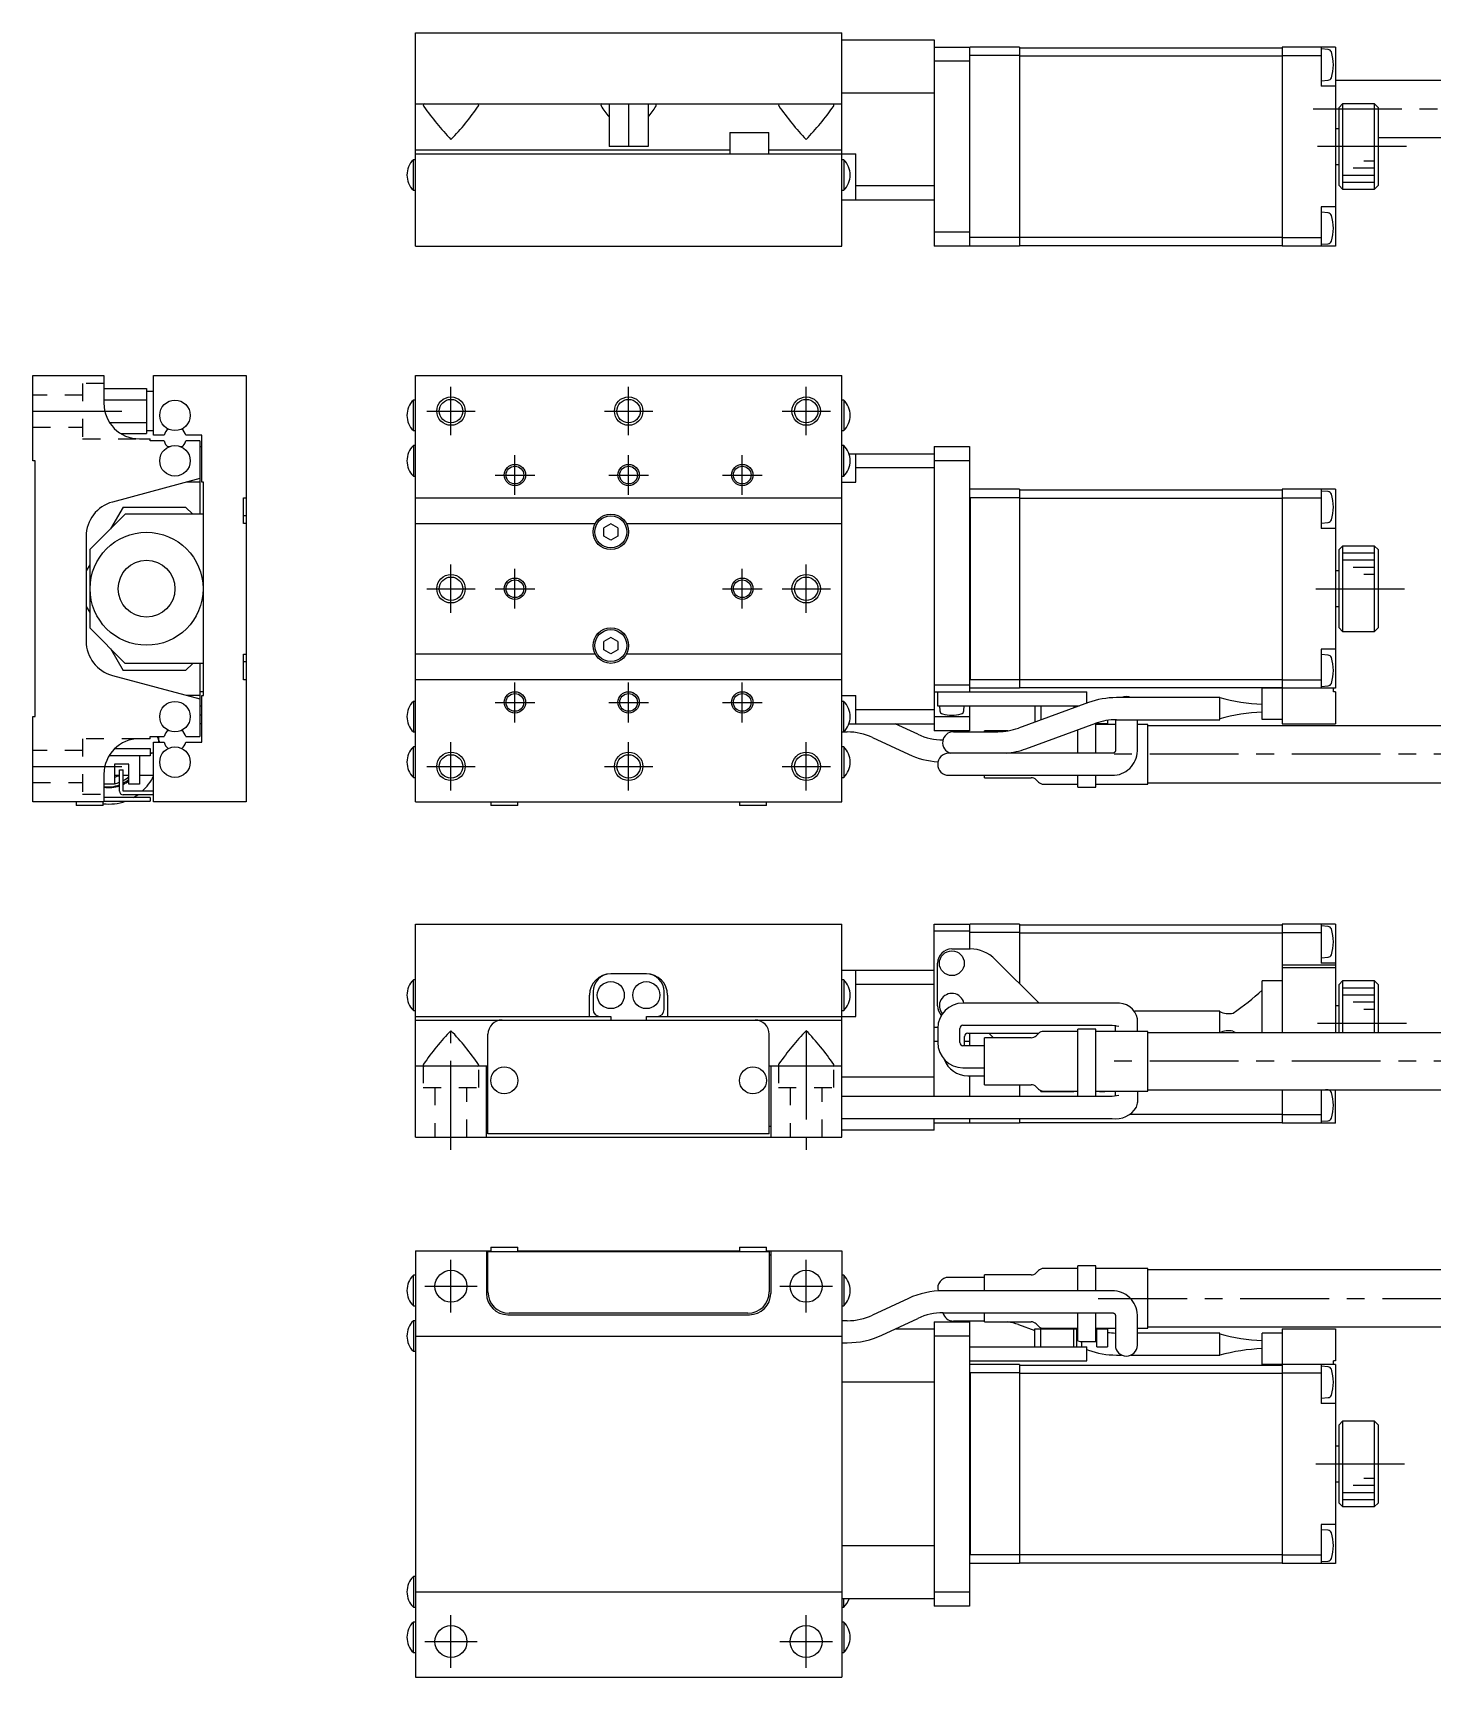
# Model space of a CAD drawing. Extents: x 44 to 407, y 17 to 259.
# Drawn here: x 44.4 to 241.3, y 28 to 259.4 of the extents above; entities that cross this region are included whole.
import ezdxf

# ---------------------------------------------------------------- set-up
doc = ezdxf.new("R2010")
doc.units = 0
doc.header["$LTSCALE"] = 10
doc.linetypes.add('CENTER', pattern=[2, 1.25, -0.25, 0.25, -0.25])
doc.linetypes.add('DOT', pattern=[0.5, 0.25, -0.25])
doc.layers.add('1', color=7, linetype='CONTINUOUS')

msp = doc.modelspace()

# ---------------------------------------------------------------- linework, layer by layer
at = {"layer": '1', "color": 7, "linetype": 'CONTINUOUS'}
for p, q in [((98.215742, 259.436416), (158.215742, 259.436416)), ((98.215742, 229.436417), (98.215742, 259.436416)), ((158.215742, 229.436417), (158.215742, 259.436416)), ((158.215742, 258.436416), (171.215742, 258.436416)), ((171.215742, 258.436416), (171.215742, 229.436416)), ((171.215742, 257.436416), (176.215742, 257.436416)), ((176.315742, 257.436416), (176.215742, 257.336416)), ((176.215742, 257.436416), (176.215742, 229.436416)), ((183.215742, 257.436416), (176.315742, 257.436416)), ((183.215742, 257.436416), (183.215742, 229.436416)), ((183.215742, 257.336416), (220.215742, 257.336416)), ((227.715742, 257.436416), (220.215742, 257.436416)), ((220.215742, 257.436416), (220.215742, 229.436416)), ((225.715742, 257.436416), (225.715742, 251.936416)), ((226.701022, 257.100216), (225.715742, 257.186416)), ((227.715742, 257.436416), (227.715742, 229.436416)), ((176.215742, 255.436416), (171.215742, 255.436416)), ((183.215742, 256.236416), (176.215742, 256.236416)), ((183.215742, 256.194995), (220.215742, 256.194995)), ((220.215742, 256.236416), (225.715742, 256.236416)), ((225.715742, 252.686416), (226.701022, 252.772617)), ((286.343872, 252.736416), (227.715742, 252.736416)), ((171.215742, 250.936416), (158.215742, 250.936416)), ((227.715742, 251.936416), (225.715742, 251.936416)), ((98.215742, 249.436416), (158.215742, 249.436416)), ((99.474085, 249.436416), (99.315742, 249.313895)), ((99.315742, 249.313895), (99.341629, 249.190556)), ((99.341629, 249.190556), (99.392157, 249.074269)), ((107.115742, 249.313907), (106.9574, 249.436416)), ((107.086518, 249.181361), (107.114582, 249.29148)), ((107.114582, 249.29148), (107.115742, 249.313907)), ((124.474085, 249.436416), (124.315742, 249.313899)), ((124.315742, 249.313899), (124.34576, 249.179231)), ((125.465742, 249.436416), (125.465742, 243.436416)), ((128.215742, 249.436416), (128.215742, 243.436416)), ((130.965742, 249.436416), (130.965742, 243.436416)), ((132.115742, 249.313898), (131.9574, 249.436416)), ((132.044762, 249.085276), (132.099021, 249.218281)), ((132.099021, 249.218281), (132.115742, 249.313898)), ((149.474085, 249.436416), (149.315742, 249.313899)), ((149.315742, 249.313899), (149.34576, 249.179231)), ((157.115742, 249.313898), (156.9574, 249.436416)), ((157.044762, 249.085276), (157.099021, 249.218281)), ((157.099021, 249.218281), (157.115742, 249.313898)), ((228.715742, 249.436416), (228.215742, 248.936416)), ((228.215742, 237.936416), (228.215742, 248.936416)), ((233.215742, 249.436416), (228.715742, 249.436416)), ((228.715742, 249.436416), (228.715742, 237.436416)), ((233.715742, 248.936416), (233.215742, 249.436416)), ((233.215742, 237.436416), (233.215742, 249.436416)), ((233.715742, 248.936416), (233.715742, 237.936416)), ((142.465742, 245.436417), (147.965742, 245.436417)), ((142.465742, 245.436417), (142.465742, 242.436417)), ((147.965742, 242.436417), (147.965742, 245.436417)), ((228.215742, 245.936416), (227.715742, 245.936416)), ((130.965742, 243.436416), (125.465742, 243.436416)), ((233.715742, 244.736416), (286.343872, 244.736416)), ((97.923495, 237.286417), (97.923495, 241.586417)), ((98.215742, 241.586417), (97.923495, 241.586417)), ((142.465742, 242.936416), (98.215742, 242.936416)), ((98.215742, 242.436416), (160.215742, 242.436416)), ((158.215742, 242.936416), (147.965742, 242.936416)), ((158.50799, 241.586417), (158.215742, 241.586417)), ((158.50799, 241.586417), (158.50799, 237.286417)), ((160.215742, 235.936416), (160.215742, 242.436416)), ((227.715742, 240.936416), (228.215742, 240.936416)), ((97.923495, 237.286417), (98.215742, 237.286417)), ((158.215742, 237.286417), (158.50799, 237.286417)), ((160.215742, 237.936416), (171.215742, 237.936416)), ((228.215742, 237.936416), (228.715742, 237.436416)), ((228.715742, 237.436416), (233.215742, 237.436416)), ((233.215742, 237.436416), (233.715742, 237.936416)), ((158.215742, 235.936416), (171.215742, 235.936416)), ((227.715742, 234.936416), (225.715742, 234.936416)), ((225.715742, 234.936416), (225.715742, 229.436416)), ((226.701022, 234.100216), (225.715742, 234.186416)), ((171.215742, 231.436416), (176.215742, 231.436416)), ((98.215742, 229.436436), (158.215742, 229.436416)), ((176.215742, 229.436416), (171.215742, 229.436416)), ((183.215742, 230.636416), (176.215742, 230.636416)), ((176.215742, 229.536416), (176.315742, 229.436416)), ((183.215742, 229.436416), (176.315742, 229.436416)), ((183.215742, 230.677838), (220.215742, 230.677838)), ((183.215742, 229.536416), (220.215742, 229.536416)), ((220.215742, 230.636416), (225.715742, 230.636416)), ((227.715742, 229.436416), (220.215742, 229.436416)), ((225.715742, 229.686416), (226.701022, 229.772617)), ((44.365617, 199.210971), (44.365617, 211.210971)), ((44.365617, 211.210971), (54.365617, 211.210971)), ((54.365617, 211.210971), (54.365617, 207.310971)), ((61.365617, 202.810971), (61.365617, 211.210971)), ((61.365617, 211.210971), (74.365617, 211.210971)), ((74.365617, 211.210971), (74.365617, 151.210971)), ((98.215742, 211.210971), (158.215742, 211.210971)), ((98.215742, 151.210971), (98.215742, 211.210971)), ((158.215742, 151.210971), (158.215742, 211.210971)), ((54.365617, 209.386397), (60.365617, 209.386397)), ((60.365617, 209.386397), (60.365617, 203.035544)), ((61.365617, 208.960971), (60.365617, 208.960971)), ((54.365617, 207.798684), (60.365617, 207.798684)), ((98.215742, 207.760971), (97.923495, 207.760971)), ((97.923495, 203.460971), (97.923495, 207.760971)), ((158.50799, 207.760971), (158.215742, 207.760971)), ((158.50799, 207.760971), (158.50799, 203.460971)), ((55.150066, 204.623257), (60.365617, 204.623257)), ((56.773785, 203.035544), (60.365617, 203.035544)), ((59.365617, 202.310971), (60.865617, 202.310971)), ((60.365617, 203.460971), (61.365617, 203.460971)), ((60.865617, 202.010971), (60.865617, 202.310971)), ((62.829337, 202.010971), (60.865617, 202.010971)), ((62.829337, 202.810971), (61.365617, 202.810971)), ((68.165617, 202.810971), (65.901897, 202.810971)), ((67.865617, 202.010971), (65.901897, 202.010971)), ((67.865617, 202.010971), (67.865617, 191.710971)), ((68.165617, 196.210971), (68.165617, 202.810971)), ((97.923495, 203.460971), (98.215742, 203.460971)), ((98.215742, 201.360971), (97.923495, 201.360971)), ((97.923495, 201.360971), (97.923495, 197.060971)), ((158.215742, 203.460971), (158.50799, 203.460971)), ((158.50799, 201.360971), (158.215742, 201.360971)), ((158.50799, 197.060971), (158.50799, 201.360971)), ((44.665617, 199.210971), (44.365617, 199.210971)), ((44.665617, 163.210971), (44.665617, 199.210971)), ((63.326311, 201.210971), (63.57663, 201.210971)), ((65.154604, 201.210971), (65.404923, 201.210971)), ((67.865617, 201.210971), (68.165617, 201.210971)), ((159.244169, 200.210971), (171.215742, 200.210971)), ((160.215742, 196.210971), (160.215742, 200.210971)), ((171.215742, 201.210971), (176.215742, 201.210971)), ((171.215742, 201.210971), (171.215742, 161.210971)), ((176.215742, 199.210971), (171.215742, 199.210971)), ((176.215742, 201.210971), (176.215742, 166.710971)), ((67.865617, 196.710971), (55.571522, 193.416778)), ((97.923495, 197.060971), (98.215742, 197.060971)), ((158.215742, 197.060971), (158.50799, 197.060971)), ((171.215742, 198.210971), (160.215742, 198.210971)), ((67.865617, 196.210971), (65.999592, 196.210971)), ((68.365617, 196.210971), (68.165617, 196.210971)), ((68.365617, 166.210971), (68.365617, 196.210971)), ((158.215742, 196.210971), (160.215742, 196.210971)), ((183.215742, 195.210971), (176.215742, 195.210971)), ((183.215742, 195.210971), (183.215742, 167.210971)), ((183.215742, 195.110971), (220.215742, 195.110971)), ((220.215742, 195.210971), (220.215742, 162.210971)), ((227.715742, 195.210971), (220.215742, 195.210971)), ((225.715742, 195.210971), (225.715742, 189.710971)), ((226.701022, 194.87477), (225.715742, 194.960971)), ((227.715742, 195.210971), (227.715742, 167.210971)), ((57.061769, 192.710971), (55.280681, 189.626034)), ((57.061769, 192.710971), (65.865617, 192.710971)), ((66.865617, 191.710971), (65.865617, 192.710971)), ((74.015617, 194.010971), (74.365617, 194.010971)), ((74.015617, 190.410971), (74.015617, 194.010971)), ((98.215742, 194.010971), (158.215742, 194.010971)), ((176.215742, 194.110971), (176.315742, 194.010971)), ((176.315742, 194.010971), (176.315742, 168.410971)), ((183.215742, 194.010971), (176.315742, 194.010971)), ((183.215742, 193.969549), (220.215742, 193.969549)), ((220.215742, 194.010971), (225.715742, 194.010971)), ((57.365617, 191.710971), (52.365617, 186.71097)), ((68.365617, 191.710971), (57.365617, 191.710971)), ((74.365617, 191.460971), (74.015617, 191.460971)), ((74.365617, 190.410971), (74.015617, 190.410971)), ((98.215742, 190.410971), (123.522571, 190.410971)), ((125.715742, 190.365671), (124.715742, 189.788321)), ((124.715742, 188.63362), (124.715742, 189.788321)), ((126.715742, 189.788321), (125.715742, 190.365671)), ((126.715742, 189.788321), (126.715742, 188.63362)), ((127.908913, 190.410971), (158.215742, 190.410971)), ((225.715742, 190.460971), (226.701022, 190.547171)), ((51.865617, 188.587149), (51.865617, 173.834793)), ((125.715742, 188.05627), (124.715742, 188.63362)), ((126.715742, 188.63362), (125.715742, 188.05627)), ((227.715742, 189.710971), (225.715742, 189.710971)), ((52.365617, 186.71097), (52.365617, 175.71097)), ((228.715742, 187.210971), (228.215742, 186.710971)), ((228.215742, 175.710971), (228.215742, 186.710971)), ((228.715742, 187.210971), (228.715742, 175.210971)), ((233.215742, 187.210971), (228.715742, 187.210971)), ((233.215742, 175.210971), (233.215742, 187.210971)), ((233.715742, 186.710971), (233.215742, 187.210971)), ((233.715742, 186.710971), (233.715742, 175.710971)), ((52.365617, 184.576996), (51.865617, 183.710971)), ((228.215742, 183.710971), (227.715742, 183.710971)), ((51.865617, 178.710971), (52.365617, 177.844945)), ((227.715742, 178.710971), (228.215742, 178.710971)), ((52.365617, 175.71097), (57.365617, 170.710971)), ((125.715742, 174.365671), (124.715742, 173.788321)), ((124.715742, 172.63362), (124.715742, 173.788321)), ((126.715742, 173.788321), (125.715742, 174.365671)), ((126.715742, 173.788321), (126.715742, 172.63362)), ((228.215742, 175.710971), (228.715742, 175.210971)), ((228.715742, 175.210971), (233.215742, 175.210971)), ((233.215742, 175.210971), (233.715742, 175.710971)), ((55.28068, 172.795907), (57.061769, 169.710971)), ((74.015617, 172.010971), (74.365617, 172.010971)), ((74.015617, 168.410971), (74.015617, 172.010971)), ((123.522571, 172.010971), (98.215742, 172.010971)), ((125.715742, 172.05627), (124.715742, 172.63362)), ((126.715742, 172.63362), (125.715742, 172.05627)), ((158.215742, 172.010971), (127.908913, 172.010971)), ((227.715742, 172.710971), (225.715742, 172.710971)), ((225.715742, 172.710971), (225.715742, 167.210971)), ((226.701022, 171.87477), (225.715742, 171.960971)), ((55.571522, 169.005163), (67.865617, 165.710971)), ((65.865617, 169.710971), (57.061769, 169.710971)), ((68.365617, 170.710971), (57.365617, 170.710971)), ((65.865617, 169.710971), (66.865617, 170.710971)), ((67.865617, 170.710971), (67.865617, 160.410971)), ((74.015617, 170.960971), (74.365617, 170.960971)), ((68.365617, 166.710971), (67.865617, 166.710971)), ((74.365617, 168.410971), (74.015617, 168.410971)), ((158.215742, 168.410971), (98.215742, 168.410971)), ((171.215742, 167.710971), (176.215742, 167.710971)), ((171.215742, 166.710971), (192.715742, 166.710971)), ((171.715742, 166.710971), (171.715742, 164.710971)), ((176.315742, 168.410971), (176.215742, 168.310971)), ((183.215742, 167.210971), (176.215742, 167.210971)), ((183.215742, 168.410971), (176.315742, 168.410971)), ((183.215742, 168.452392), (220.215742, 168.452392)), ((183.215742, 167.310971), (220.215742, 167.310971)), ((192.715742, 165.111918), (192.715742, 166.710971)), ((217.415742, 162.810971), (217.415742, 167.210971)), ((227.715742, 167.210971), (217.415742, 167.210971)), ((220.215742, 168.410971), (225.715742, 168.410971)), ((225.715742, 167.460971), (226.701022, 167.547171)), ((227.415742, 166.710971), (227.415742, 167.210971)), ((227.715742, 166.710971), (227.415742, 166.710971)), ((227.715742, 166.710971), (227.715742, 162.210971)), ((67.865617, 166.210971), (65.999592, 166.210971)), ((67.865617, 164.710971), (68.165617, 164.710971)), ((68.165617, 159.610971), (68.165617, 166.210971)), ((68.165617, 166.210971), (68.365617, 166.210971)), ((98.215742, 165.360971), (97.923495, 165.360971)), ((97.923495, 165.360971), (97.923495, 161.060971)), ((158.215742, 166.210971), (160.215742, 166.210971)), ((158.50799, 165.360971), (158.215742, 165.360971)), ((158.50799, 161.060971), (158.50799, 165.360971)), ((160.215742, 162.210971), (160.215742, 166.210971)), ((171.715742, 164.710971), (191.614149, 164.710971)), ((171.965742, 164.710971), (172.025478, 164.028183)), ((175.406006, 164.028183), (175.465742, 164.710971)), ((176.215742, 164.710971), (176.215742, 161.210971)), ((192.928679, 165.18942), (183.086846, 161.607286)), ((185.415742, 164.710971), (185.415742, 162.454935)), ((186.232987, 164.710971), (186.232987, 162.752388)), ((190.900421, 164.710971), (190.900421, 164.451195)), ((191.315742, 164.710971), (191.315742, 164.602359)), ((211.415742, 165.885971), (196.879012, 165.885971)), ((211.415742, 162.785971), (211.415742, 165.910971)), ((44.365617, 151.210971), (44.365617, 163.210971)), ((44.365617, 163.210971), (44.665617, 163.210971)), ((68.165617, 162.210971), (67.865617, 162.210971)), ((159.244169, 162.210971), (171.215742, 162.210971)), ((160.215742, 164.210971), (171.215742, 164.210971)), ((168.924642, 160.726487), (165.741158, 162.210971)), ((171.215742, 163.210971), (176.215742, 163.210971)), ((184.147108, 158.694239), (193.988942, 162.276373)), ((193.965742, 158.055403), (193.965742, 162.267929)), ((195.615742, 162.210971), (193.965742, 162.210971)), ((196.72882, 162.110971), (193.965742, 162.110971)), ((194.115742, 162.280971), (194.001605, 162.280971)), ((194.115742, 162.210971), (194.115742, 162.321385)), ((195.615742, 162.691008), (195.615742, 162.210971)), ((196.72882, 162.784636), (196.72882, 158.384788)), ((196.879012, 162.785971), (211.415742, 162.785971)), ((199.82882, 158.384788), (199.82882, 162.785971)), ((201.301529, 162.110971), (199.82882, 162.110971)), ((201.301529, 153.710971), (201.301529, 162.110971)), ((220.215742, 162.810971), (217.415742, 162.810971)), ((220.215742, 162.210971), (227.715742, 162.210971)), ((60.865617, 160.110971), (59.365617, 160.110971)), ((60.865617, 160.410971), (62.829337, 160.410971)), ((60.865617, 160.110971), (60.865617, 160.410971)), ((62.115616, 159.610971), (62.115616, 160.410971)), ((65.901897, 160.410971), (67.865617, 160.410971)), ((97.923495, 161.060971), (98.215742, 161.060971)), ((158.215742, 161.060971), (158.998796, 161.060971)), ((162.56992, 160.269271), (167.614526, 157.916933)), ((176.215742, 161.210971), (171.215742, 161.210971)), ((173.960046, 161.097689), (180.196776, 161.097689)), ((178.301529, 161.097689), (178.301529, 161.210971)), ((181.575773, 161.210971), (178.301529, 161.210971)), ((191.465742, 158.055403), (191.465742, 161.358004)), ((286.343872, 161.910971), (201.301529, 161.910971)), ((60.865617, 157.710971), (55.094829, 157.710971)), ((55.895747, 158.710971), (60.865617, 158.710971)), ((59.365617, 157.710971), (59.365617, 153.710971)), ((60.865617, 158.710971), (60.865617, 157.710971)), ((61.365617, 158.055403), (60.865617, 158.055403)), ((61.365617, 151.210971), (61.365617, 159.610971)), ((61.365617, 159.610971), (62.829337, 159.610971)), ((65.901897, 159.610971), (68.165617, 159.610971)), ((98.215742, 158.960971), (97.923495, 158.960971)), ((97.923495, 154.660971), (97.923495, 158.960971)), ((158.50799, 158.960971), (158.215742, 158.960971)), ((158.50799, 158.960971), (158.50799, 154.660971)), ((196.27882, 158.055403), (173.27882, 158.055403)), ((196.284017, 158.055426), (196.27882, 158.055403)), ((196.30032, 158.055803), (196.284017, 158.055426)), ((196.317551, 158.056702), (196.30032, 158.055803)), ((196.334771, 158.058119), (196.317551, 158.056702)), ((196.351965, 158.060056), (196.334771, 158.058119)), ((196.369119, 158.062517), (196.351965, 158.060056)), ((196.386218, 158.065506), (196.369119, 158.062517)), ((196.403249, 158.069027), (196.386218, 158.065506)), ((196.420195, 158.073085), (196.403249, 158.069027)), ((196.437043, 158.077687), (196.420195, 158.073085)), ((196.453777, 158.082839), (196.437043, 158.077687)), ((196.470381, 158.08855), (196.453777, 158.082839)), ((196.486839, 158.094827), (196.470381, 158.08855)), ((196.503133, 158.101684), (196.486839, 158.094827)), ((196.519247, 158.109131), (196.503133, 158.101684)), ((196.535161, 158.117185), (196.519247, 158.109131)), ((196.550856, 158.125863), (196.535161, 158.117185)), ((196.566311, 158.135188), (196.550856, 158.125863)), ((196.581505, 158.145184), (196.566311, 158.135188)), ((196.596415, 158.155887), (196.581505, 158.145184)), ((196.611014, 158.167336), (196.596415, 158.155887)), ((196.625276, 158.179586), (196.611014, 158.167336)), ((196.639125, 158.192664), (196.625276, 158.179586)), ((196.651141, 158.205135), (196.639125, 158.192664)), ((196.662706, 158.218335), (196.651141, 158.205135)), ((196.673775, 158.232336), (196.662706, 158.218335)), ((196.684296, 158.247236), (196.673775, 158.232336)), ((196.694204, 158.263178), (196.684296, 158.247236)), ((196.70341, 158.280373), (196.694204, 158.263178)), ((196.711782, 158.299152), (196.70341, 158.280373)), ((196.719103, 158.320046), (196.711782, 158.299152)), ((196.724966, 158.34399), (196.719103, 158.320046)), ((196.728484, 158.372745), (196.724966, 158.34399)), ((196.72882, 158.384788), (196.728484, 158.372745)), ((54.365617, 155.110971), (54.365617, 151.210971)), ((57.865617, 156.510971), (55.865617, 156.510971)), ((55.865617, 156.510971), (55.865617, 153.710971)), ((56.565617, 155.710971), (57.065617, 155.710971)), ((56.565617, 152.710971), (56.565617, 155.710971)), ((57.065617, 152.710971), (57.065617, 155.710971)), ((57.865617, 153.710971), (57.865617, 156.510971)), ((55.865617, 153.710971), (54.365617, 153.710971)), ((55.865617, 154.955403), (56.565617, 154.955403)), ((57.065617, 154.955403), (57.865617, 154.955403)), ((59.365617, 153.710971), (57.865617, 153.710971)), ((59.365617, 154.955403), (61.365617, 154.955403)), ((97.923495, 154.660971), (98.215742, 154.660971)), ((158.215742, 154.660971), (158.50799, 154.660971)), ((173.27882, 154.955403), (196.27882, 154.955403)), ((178.301529, 154.610971), (178.301529, 154.955403)), ((178.301529, 154.610971), (184.887315, 154.610971)), ((185.594422, 154.318077), (185.908635, 154.003864)), ((186.615742, 153.710971), (191.465742, 153.710971)), ((191.465742, 153.310971), (191.465742, 154.955403)), ((191.465742, 153.310971), (193.965742, 153.310971)), ((193.965742, 153.310971), (193.965742, 154.955403)), ((193.965742, 153.710971), (201.301529, 153.710971)), ((201.301529, 153.910971), (286.343872, 153.910971)), ((54.365617, 151.210971), (44.365617, 151.210971)), ((50.465617, 151.210971), (50.465617, 150.710971)), ((54.265617, 150.710971), (50.465617, 150.710971)), ((54.265617, 150.710971), (54.265617, 151.210971)), ((60.865617, 151.810971), (54.365617, 151.810971)), ((54.365617, 151.310971), (60.865617, 151.310971)), ((61.365617, 152.710971), (57.065617, 152.710971)), ((61.365617, 152.210971), (57.065617, 152.210971)), ((60.865617, 151.810971), (60.865617, 151.310971)), ((74.365617, 151.210971), (61.365617, 151.210971)), ((98.215742, 151.210971), (158.215742, 151.210971)), ((108.815742, 151.210971), (108.815742, 150.710971)), ((112.615742, 150.710971), (108.815742, 150.710971)), ((112.615742, 150.710971), (112.615742, 151.210971)), ((143.815742, 151.210971), (143.815742, 150.710971)), ((147.615742, 150.710971), (143.815742, 150.710971)), ((147.615742, 150.710971), (147.615742, 151.210971)), ((98.215742, 134.01656), (158.215742, 134.01656)), ((98.215742, 104.01656), (98.215742, 134.01656)), ((158.215742, 104.01656), (158.215742, 134.01656)), ((171.215742, 134.01656), (176.215742, 134.01656)), ((171.215742, 109.76656), (171.215742, 134.01656)), ((176.215742, 133.01656), (171.215742, 133.01656)), ((176.315742, 134.01656), (176.215742, 133.91656)), ((176.215742, 134.01656), (176.215742, 130.51656)), ((183.215742, 132.81656), (176.215742, 132.81656)), ((183.215742, 134.01656), (176.315742, 134.01656)), ((183.215742, 134.01656), (183.215742, 125.673414)), ((183.215742, 133.91656), (220.215742, 133.91656)), ((183.215742, 132.775139), (220.215742, 132.775139)), ((220.215742, 134.01656), (220.215742, 118.71656)), ((227.715742, 134.01656), (220.215742, 134.01656)), ((220.215742, 132.81656), (225.715742, 132.81656)), ((225.715742, 134.01656), (225.715742, 128.51656)), ((226.701022, 133.680359), (225.715742, 133.76656)), ((227.715742, 134.01656), (227.715742, 118.71656)), ((173.715742, 130.51656), (176.301529, 130.51656)), ((158.215742, 127.51656), (171.215742, 127.51656)), ((160.215742, 121.01656), (160.215742, 127.51656)), ((171.715742, 122.51656), (171.715742, 128.51656)), ((179.837063, 129.052094), (185.992294, 122.896862)), ((220.215742, 128.26656), (227.415742, 128.26656)), ((220.215742, 127.916926), (227.715742, 127.916926)), ((225.715742, 129.26656), (226.701022, 129.352761)), ((227.715742, 128.51656), (225.715742, 128.51656)), ((227.415742, 128.231597), (227.415742, 128.26656)), ((227.715742, 128.231597), (227.415742, 128.231597)), ((97.923495, 121.86656), (97.923495, 126.16656)), ((98.215742, 126.16656), (97.923495, 126.16656)), ((130.715742, 127.01656), (125.715742, 127.01656)), ((158.50799, 126.16656), (158.215742, 126.16656)), ((158.50799, 126.16656), (158.50799, 121.86656)), ((171.215742, 125.51656), (160.215742, 125.51656)), ((220.215742, 126.01656), (217.415742, 126.01656)), ((217.415742, 118.71656), (217.415742, 126.01656)), ((228.715742, 126.01656), (228.215742, 125.51656)), ((228.215742, 118.71656), (228.215742, 125.51656)), ((228.715742, 126.01656), (228.715742, 118.71656)), ((233.215742, 126.01656), (228.715742, 126.01656)), ((233.215742, 118.71656), (233.215742, 126.01656)), ((233.715742, 125.51656), (233.215742, 126.01656)), ((233.715742, 125.51656), (233.715742, 118.71656)), ((122.715742, 121.01656), (122.715742, 124.01656)), ((123.215742, 124.51656), (123.215742, 122.01656)), ((133.215742, 122.01656), (133.215742, 124.51656)), ((133.715742, 124.01656), (133.715742, 121.01656)), ((196.27882, 122.896862), (175.27882, 122.896862)), ((97.923495, 121.86656), (98.215742, 121.86656)), ((98.215742, 121.01656), (125.715742, 121.01656)), ((98.215742, 120.51656), (158.215742, 120.51656)), ((125.715742, 121.01656), (125.715742, 120.51656)), ((130.715742, 120.51656), (130.715742, 121.01656)), ((130.715742, 121.01656), (160.215742, 121.01656)), ((158.215742, 121.86656), (158.50799, 121.86656)), ((211.415742, 121.766559), (199.452572, 121.766559)), ((199.82882, 118.91656), (199.82882, 120.662822)), ((211.415742, 118.722155), (211.415742, 121.766559)), ((228.215742, 122.51656), (227.715742, 122.51656)), ((108.415742, 104.51656), (108.415742, 118.51656)), ((148.015742, 104.51656), (148.015742, 118.51656)), ((171.215742, 119.51656), (171.732878, 119.51656)), ((171.72882, 119.346862), (171.72882, 117.346862)), ((174.82882, 117.346862), (174.82882, 119.346862)), ((175.27882, 119.796862), (196.27882, 119.796862)), ((175.510046, 116.896862), (175.510046, 118.216559)), ((175.960046, 118.666559), (185.954304, 118.666559)), ((176.215742, 118.666559), (176.215742, 116.896862)), ((178.301529, 111.41656), (178.301529, 118.01656)), ((184.887315, 118.01656), (178.301529, 118.01656)), ((179.558888, 118.01656), (178.908889, 118.666559)), ((185.908635, 118.623667), (185.594422, 118.309453)), ((191.465742, 118.91656), (186.615742, 118.91656)), ((191.465742, 109.81656), (191.465742, 119.21656)), ((193.965742, 119.21656), (191.465742, 119.21656)), ((193.965742, 109.81656), (193.965742, 119.21656)), ((201.301529, 118.91656), (193.965742, 118.91656)), ((196.27882, 119.796862), (197.236903, 119.662404)), ((196.72882, 118.91656), (196.72882, 119.774636)), ((201.301529, 110.51656), (201.301529, 118.91656)), ((286.343872, 118.71656), (201.301529, 118.71656)), ((213.269501, 118.956794), (213.362007, 118.917253)), ((213.362007, 118.917253), (213.447737, 118.861237)), ((213.447737, 118.861237), (213.53763, 118.797099)), ((213.53763, 118.797099), (213.641074, 118.721201)), ((171.72882, 117.51656), (171.215742, 117.51656)), ((178.301529, 116.896862), (175.27882, 116.896862)), ((176.215742, 117.51656), (175.510046, 117.51656)), ((108.415742, 114.01656), (98.215742, 114.01656)), ((99.319768, 114.182416), (99.315742, 114.139081)), ((99.315742, 114.139081), (99.474085, 114.01656)), ((99.362258, 114.314631), (99.319768, 114.182416)), ((106.9574, 114.01656), (107.115742, 114.139071)), ((107.115742, 114.139071), (107.097766, 114.23877)), ((108.215742, 104.01656), (108.215742, 114.01656)), ((158.215742, 114.01656), (148.015742, 114.01656)), ((148.215742, 114.01656), (148.215742, 104.01656)), ((149.332463, 114.234696), (149.315742, 114.139078)), ((149.315742, 114.139078), (149.474085, 114.01656)), ((149.386723, 114.367701), (149.332463, 114.234696)), ((156.9574, 114.01656), (157.115742, 114.139077)), ((157.115742, 114.139077), (157.085725, 114.273745)), ((175.27882, 113.796862), (178.301529, 113.796862)), ((158.215742, 112.51656), (171.215742, 112.51656)), ((175.960046, 112.666559), (178.301529, 112.666559)), ((176.215742, 112.666559), (176.215742, 109.76656)), ((178.301529, 111.41656), (184.887315, 111.41656)), ((183.215742, 111.41656), (183.215742, 109.76656)), ((185.594422, 111.123667), (185.908635, 110.809453)), ((196.27882, 109.76656), (158.215742, 109.76656)), ((186.194679, 110.609529), (186.232987, 110.46656)), ((186.232987, 110.46656), (190.900421, 110.46656)), ((186.615742, 110.51656), (191.465742, 110.51656)), ((190.900421, 110.46656), (190.913818, 110.51656)), ((191.465742, 109.81656), (193.965742, 109.81656)), ((193.965742, 110.51656), (201.301529, 110.51656)), ((194.615742, 110.46656), (195.115742, 110.46656)), ((197.236903, 109.901017), (196.27882, 109.76656)), ((196.72882, 109.79098), (196.72882, 110.51656)), ((199.805358, 108.612114), (199.82611, 108.802298)), ((199.82611, 108.802298), (199.82882, 108.9006)), ((199.82882, 110.51656), (199.82882, 108.9006)), ((201.301529, 110.71656), (286.343872, 110.71656)), ((220.215742, 110.71656), (220.215742, 106.01656)), ((225.715742, 110.71656), (225.715742, 106.01656)), ((226.701022, 110.680359), (226.287246, 110.71656)), ((227.715742, 106.01656), (227.715742, 110.71656)), ((158.215742, 106.66656), (196.27882, 106.66656)), ((171.215742, 105.01656), (171.215742, 106.66656)), ((176.215742, 106.66656), (176.215742, 106.01656)), ((183.215742, 106.66656), (183.215742, 106.01656)), ((198.853352, 107.257981), (220.215742, 107.257981)), ((199.700278, 108.234171), (199.763643, 108.422267)), ((199.763643, 108.422267), (199.805358, 108.612114)), ((220.215742, 107.21656), (225.715742, 107.21656)), ((108.415742, 105.51656), (108.215742, 105.51656)), ((148.015742, 104.51656), (108.415742, 104.51656)), ((148.215742, 105.51656), (148.015742, 105.51656)), ((171.215742, 105.01656), (158.215742, 105.01656)), ((176.215742, 106.01656), (171.215742, 106.01656)), ((176.215742, 106.11656), (176.315742, 106.01656)), ((183.215742, 106.01656), (176.315742, 106.01656)), ((183.215742, 106.11656), (220.215742, 106.11656)), ((227.715742, 106.01656), (220.215742, 106.01656)), ((225.715742, 106.26656), (226.701022, 106.352761)), ((98.215742, 104.01656), (158.215742, 104.01656)), ((98.215742, 88.046536), (98.215742, 28.046536)), ((98.215742, 88.046536), (108.815742, 88.046536)), ((108.215742, 88.046536), (108.215742, 82.046536)), ((108.415742, 87.946536), (148.015742, 87.946536)), ((108.415742, 82.246536), (108.415742, 87.946536)), ((108.815742, 88.546536), (112.615742, 88.546536)), ((108.815742, 88.546536), (108.815742, 87.946536)), ((112.615742, 87.946536), (112.615742, 88.546536)), ((112.615742, 88.046536), (143.815742, 88.046536)), ((122.715742, 88.046536), (122.715742, 87.946536)), ((133.715742, 88.046536), (133.715742, 87.946536)), ((143.815742, 88.546536), (147.615742, 88.546536)), ((143.815742, 88.546536), (143.815742, 87.946536)), ((147.615742, 87.946536), (147.615742, 88.546536)), ((147.615742, 88.046536), (158.215742, 88.046536)), ((148.015742, 87.946536), (148.015742, 82.246536)), ((148.215742, 88.046536), (148.215742, 82.046536)), ((158.215742, 88.046536), (158.215742, 28.046536)), ((108.415742, 87.446536), (108.215742, 87.446536)), ((148.215742, 87.446536), (148.015742, 87.446536)), ((191.465742, 82.422719), (191.465742, 85.946536)), ((193.965742, 85.946536), (191.465742, 85.946536)), ((193.965742, 82.422719), (193.965742, 85.946536)), ((97.923495, 80.296536), (97.923495, 84.596536)), ((98.215742, 84.596536), (97.923495, 84.596536)), ((158.50799, 84.596536), (158.215742, 84.596536)), ((158.50799, 84.596536), (158.50799, 80.296536)), ((178.301529, 84.302104), (173.27882, 84.302104)), ((178.301529, 82.422719), (178.301529, 84.646536)), ((184.887315, 84.646536), (178.301529, 84.646536)), ((185.908635, 85.253643), (185.594422, 84.93943)), ((191.465742, 85.546536), (186.615742, 85.546536)), ((201.301529, 85.546536), (193.965742, 85.546536)), ((201.301529, 77.146536), (201.301529, 85.546536)), ((286.343872, 85.346536), (201.301529, 85.346536)), ((167.614526, 81.340574), (162.56992, 78.988236)), ((196.27882, 82.422719), (172.495767, 82.422719)), ((97.923495, 80.296536), (98.215742, 80.296536)), ((111.215742, 79.046536), (145.215742, 79.046536)), ((145.015742, 79.246536), (111.415742, 79.246536)), ((158.215742, 80.296536), (158.50799, 80.296536)), ((172.495767, 79.322719), (196.27882, 79.322719)), ((178.301529, 78.046536), (178.301529, 79.322719)), ((191.465742, 75.391812), (191.465742, 79.322719)), ((193.965742, 75.276536), (193.965742, 79.322719)), ((196.27882, 79.322719), (196.29514, 79.322489)), ((196.29514, 79.322489), (196.312315, 79.321748)), ((196.312315, 79.321748), (196.329445, 79.320497)), ((196.329445, 79.320497), (196.346513, 79.318737)), ((196.346513, 79.318737), (196.363506, 79.316469)), ((196.363506, 79.316469), (196.38041, 79.313692)), ((196.38041, 79.313692), (196.397208, 79.310407)), ((196.397208, 79.310407), (196.413888, 79.306613)), ((196.413888, 79.306613), (196.430432, 79.302309)), ((196.430432, 79.302309), (196.446826, 79.297495)), ((196.446826, 79.297495), (196.463053, 79.292168)), ((196.463053, 79.292168), (196.479096, 79.286326)), ((196.479096, 79.286326), (196.494939, 79.279968)), ((196.494939, 79.279968), (196.510563, 79.273089)), ((196.510563, 79.273089), (196.525949, 79.265686)), ((196.525949, 79.265686), (196.541077, 79.257754)), ((196.541077, 79.257754), (196.555927, 79.249288)), ((196.555927, 79.249288), (196.570476, 79.24028)), ((196.570476, 79.24028), (196.5847, 79.230722)), ((196.5847, 79.230722), (196.598574, 79.220605)), ((196.598574, 79.220605), (196.612071, 79.209916)), ((196.612071, 79.209916), (196.62516, 79.19864)), ((196.62516, 79.19864), (196.637809, 79.186756)), ((196.637809, 79.186756), (196.649982, 79.174241)), ((196.649982, 79.174241), (196.661639, 79.16106)), ((196.661639, 79.16106), (196.672734, 79.147169)), ((196.672734, 79.147169), (196.683213, 79.132505)), ((196.683213, 79.132505), (196.693014, 79.116979)), ((196.693014, 79.116979), (196.702057, 79.10046)), ((196.702057, 79.10046), (196.710236, 79.082747)), ((196.710236, 79.082747), (196.717396, 79.063516)), ((196.717396, 79.063516), (196.723282, 79.042234)), ((196.723282, 79.042234), (196.727412, 79.018002)), ((196.727412, 79.018002), (196.72882, 78.993334)), ((196.72882, 78.993334), (196.72882, 74.764717)), ((199.82882, 74.764717), (199.82882, 78.993334)), ((97.923495, 78.196536), (97.923495, 73.896536)), ((98.215742, 78.196536), (97.923495, 78.196536)), ((158.998796, 78.196536), (158.215742, 78.196536)), ((163.880037, 76.178681), (168.924642, 78.53102)), ((165.741158, 77.046536), (171.215742, 77.046536)), ((171.215742, 78.046536), (176.215742, 78.046536)), ((171.215742, 78.046536), (171.215742, 38.046536)), ((178.301529, 78.159818), (173.960046, 78.159818)), ((176.215742, 78.046536), (176.215742, 38.046536)), ((178.301529, 78.046536), (184.887315, 78.046536)), ((183.086846, 77.650221), (185.415742, 76.802572)), ((185.415742, 74.546536), (185.415742, 77.046536)), ((185.415742, 77.046536), (191.465742, 77.046536)), ((185.594422, 77.753643), (185.908635, 77.43943)), ((186.232987, 74.546536), (186.232987, 77.046536)), ((186.615742, 77.146536), (191.465742, 77.146536)), ((190.900421, 74.546536), (190.900421, 77.046536)), ((191.315742, 74.546536), (191.315742, 77.046536)), ((191.315742, 76.976536), (191.465742, 76.976536)), ((193.965742, 77.146536), (196.72882, 77.146536)), ((193.965742, 77.046536), (195.615742, 77.046536)), ((193.965742, 76.976536), (194.115742, 76.976536)), ((194.115742, 74.546536), (194.115742, 77.046536)), ((195.615742, 77.046536), (195.615742, 74.546536)), ((199.82882, 77.146536), (201.301529, 77.146536)), ((211.415742, 76.471536), (199.82882, 76.471536)), ((201.301529, 77.346536), (286.343872, 77.346536)), ((211.415742, 73.346536), (211.415742, 76.471536)), ((217.415742, 72.046536), (217.415742, 76.446536)), ((220.215742, 76.446536), (217.415742, 76.446536)), ((220.215742, 77.046536), (227.715742, 77.046536)), ((220.215742, 77.046536), (220.215742, 44.046536)), ((227.715742, 77.046536), (227.715742, 72.546536)), ((98.215742, 76.046536), (158.215742, 76.046536)), ((158.215742, 75.096536), (158.998796, 75.096536)), ((176.215742, 76.046536), (171.215742, 76.046536)), ((176.215742, 74.546536), (192.715742, 74.546536)), ((191.465742, 75.391812), (191.770867, 75.276536)), ((191.770867, 75.276536), (193.965742, 75.276536)), ((192.015742, 74.546536), (192.015742, 75.276536)), ((192.715742, 72.546536), (192.715742, 74.546536)), ((192.715742, 74.145589), (192.928679, 74.068087)), ((194.115742, 75.776536), (193.965742, 75.776536)), ((194.115742, 74.546536), (195.615742, 74.546536)), ((97.923495, 73.896536), (98.215742, 73.896536)), ((176.215742, 72.546536), (192.715742, 72.546536)), ((183.215742, 72.046536), (176.215742, 72.046536)), ((183.215742, 72.046536), (183.215742, 44.046536)), ((183.215742, 71.946536), (220.215742, 71.946536)), ((196.879012, 73.371536), (197.599447, 73.371536)), ((198.958193, 73.371536), (211.415742, 73.371536)), ((227.715742, 72.046536), (217.415742, 72.046536)), ((225.715742, 72.046536), (225.715742, 66.546536)), ((226.701022, 71.710336), (225.715742, 71.796536)), ((227.415742, 72.046536), (227.415742, 72.546536)), ((227.715742, 72.546536), (227.415742, 72.546536)), ((227.715742, 72.046536), (227.715742, 44.046536)), ((171.215742, 69.546536), (158.215742, 69.546536)), ((176.215742, 70.946536), (176.315742, 70.846536)), ((176.315742, 70.846536), (176.315742, 45.246536)), ((183.215742, 70.846536), (176.315742, 70.846536)), ((183.215742, 70.805115), (220.215742, 70.805115)), ((220.215742, 70.846536), (225.715742, 70.846536)), ((225.715742, 67.296536), (226.701022, 67.382737)), ((227.715742, 66.546536), (225.715742, 66.546536)), ((228.715742, 64.046536), (228.215742, 63.546536)), ((228.215742, 52.546536), (228.215742, 63.546536)), ((228.715742, 64.046536), (228.715742, 52.046536)), ((233.215742, 64.046536), (228.715742, 64.046536)), ((233.215742, 52.046536), (233.215742, 64.046536)), ((233.715742, 63.546536), (233.215742, 64.046536)), ((233.715742, 63.546536), (233.715742, 52.546536)), ((228.215742, 60.546536), (227.715742, 60.546536)), ((227.715742, 55.546536), (228.215742, 55.546536)), ((228.215742, 52.546536), (228.715742, 52.046536)), ((228.715742, 52.046536), (233.215742, 52.046536)), ((233.215742, 52.046536), (233.715742, 52.546536)), ((227.715742, 49.546536), (225.715742, 49.546536)), ((225.715742, 49.546536), (225.715742, 44.046536)), ((226.701022, 48.710336), (225.715742, 48.796536)), ((158.215742, 46.546536), (171.215742, 46.546536)), ((176.315742, 45.246536), (176.215742, 45.146536)), ((183.215742, 44.046536), (176.215742, 44.046536)), ((183.215742, 45.246536), (176.315742, 45.246536)), ((183.215742, 45.287958), (220.215742, 45.287958)), ((183.215742, 44.146536), (220.215742, 44.146536)), ((220.215742, 45.246536), (225.715742, 45.246536)), ((227.715742, 44.046536), (220.215742, 44.046536)), ((225.715742, 44.296536), (226.701022, 44.382737)), ((97.923495, 42.196536), (97.923495, 37.896536)), ((98.215742, 42.196536), (97.923495, 42.196536)), ((98.215742, 40.046536), (158.215742, 40.046536)), ((171.215742, 40.046536), (176.215742, 40.046536)), ((97.923495, 37.896536), (98.215742, 37.896536)), ((171.215742, 39.046536), (158.215742, 39.046536)), ((158.215742, 37.896536), (158.50799, 37.896536)), ((158.50799, 37.896536), (158.50799, 39.046536)), ((176.215742, 38.046536), (171.215742, 38.046536)), ((97.923495, 31.496536), (97.923495, 35.796536)), ((98.215742, 35.796536), (97.923495, 35.796536)), ((158.50799, 35.796536), (158.215742, 35.796536)), ((158.50799, 35.796536), (158.50799, 31.496536)), ((97.923495, 31.496536), (98.215742, 31.496536)), ((158.215742, 31.496536), (158.50799, 31.496536)), ((98.215742, 28.046536), (158.215742, 28.046536))]:
    msp.add_line(p, q, dxfattribs=at)
at = {"layer": '1', "color": 4, "linetype": 'CENTER'}
for p, q in [((224.556306, 248.736416), (333.158636, 248.736416)), ((237.695009, 243.436416), (224.927253, 243.436416)), ((103.215742, 202.810971), (103.215742, 209.610971)), ((128.215742, 202.810971), (128.215742, 209.610971)), ((153.215742, 202.810971), (153.215742, 209.610971)), ((44.365617, 206.210971), (59.365617, 206.210971)), ((99.815742, 206.210971), (106.615742, 206.210971)), ((124.815742, 206.210971), (131.615742, 206.210971)), ((149.815742, 206.210971), (156.615742, 206.210971)), ((112.215742, 194.410971), (112.215742, 200.010971)), ((128.215742, 194.410971), (128.215742, 200.010971)), ((144.215742, 194.410971), (144.215742, 200.010971)), ((109.415742, 197.210971), (115.015742, 197.210971)), ((125.415742, 197.210971), (131.015742, 197.210971)), ((141.415742, 197.210971), (147.015742, 197.210971)), ((103.215742, 177.810971), (103.215742, 184.610971)), ((112.215742, 178.410971), (112.215742, 184.010971)), ((144.215742, 178.410971), (144.215742, 184.010971)), ((153.215742, 177.810971), (153.215742, 184.610971)), ((99.815742, 181.210971), (106.615742, 181.210971)), ((109.415742, 181.210971), (115.015742, 181.210971)), ((141.415742, 181.210971), (147.015742, 181.210971)), ((149.815742, 181.210971), (156.615742, 181.210971)), ((224.927253, 181.210971), (237.695009, 181.210971)), ((112.215742, 162.410971), (112.215742, 168.010971)), ((128.215742, 162.410971), (128.215742, 168.010971)), ((144.215742, 162.410971), (144.215742, 168.010971)), ((109.415742, 165.210971), (115.015742, 165.210971)), ((125.415742, 165.210971), (131.015742, 165.210971)), ((141.415742, 165.210971), (147.015742, 165.210971)), ((103.215742, 152.810971), (103.215742, 159.610971)), ((128.215742, 152.810971), (128.215742, 159.610971)), ((153.215742, 152.810971), (153.215742, 159.610971)), ((334.070161, 157.910971), (194.32127, 157.910971)), ((44.365617, 156.210971), (59.365617, 156.210971)), ((99.815742, 156.210971), (106.615742, 156.210971)), ((124.815742, 156.210971), (131.615742, 156.210971)), ((149.815742, 156.210971), (156.615742, 156.210971)), ((103.215742, 102.261953), (103.215742, 119.01656)), ((153.215742, 119.01656), (153.215742, 102.261953)), ((237.695009, 120.01656), (224.927253, 120.01656)), ((334.070161, 114.71656), (194.32127, 114.71656)), ((103.215742, 79.346536), (103.215742, 86.746536)), ((153.215742, 79.346536), (153.215742, 86.746536)), ((99.515742, 83.046536), (106.915742, 83.046536)), ((149.515742, 83.046536), (156.915742, 83.046536)), ((194.32127, 81.346536), (334.070161, 81.346536)), ((224.927253, 58.046536), (237.695009, 58.046536)), ((103.215742, 29.346536), (103.215742, 36.746536)), ((153.215742, 29.346536), (153.215742, 36.746536)), ((99.515742, 33.046536), (106.915742, 33.046536)), ((149.515742, 33.046536), (156.915742, 33.046536))]:
    msp.add_line(p, q, dxfattribs=at)
at = {"layer": '1', "color": 9, "linetype": 'CONTINUOUS'}
for p, q in [((231.715742, 241.436416), (233.215742, 241.436416)), ((228.715742, 239.436416), (233.215742, 239.436416)), ((228.715742, 238.436416), (233.215742, 238.436416)), ((230.215742, 240.436416), (233.215742, 240.436416)), ((233.215742, 186.210971), (228.715742, 186.210971)), ((233.215742, 185.210971), (228.715742, 185.210971)), ((233.215742, 184.210971), (230.215742, 184.210971)), ((233.215742, 183.210971), (231.715742, 183.210971)), ((233.215742, 125.01656), (228.715742, 125.01656)), ((233.215742, 124.01656), (228.715742, 124.01656)), ((233.215742, 123.01656), (230.215742, 123.01656)), ((233.215742, 122.01656), (231.715742, 122.01656)), ((231.715742, 56.046536), (233.215742, 56.046536)), ((228.715742, 54.046536), (233.215742, 54.046536)), ((230.215742, 55.046536), (233.215742, 55.046536)), ((228.715742, 53.046536), (233.215742, 53.046536))]:
    msp.add_line(p, q, dxfattribs=at)
at = {"layer": '1', "color": 9, "linetype": 'DOT'}
for p, q in [((51.365617, 208.460971), (44.365617, 208.460971)), ((51.365617, 210.110971), (51.365617, 202.310971)), ((54.365617, 210.110971), (51.365617, 210.110971)), ((44.365617, 203.960971), (51.365617, 203.960971)), ((51.365617, 202.310971), (59.365617, 202.310971)), ((51.365617, 160.110971), (51.365617, 152.310971)), ((59.365617, 160.110971), (51.365617, 160.110971)), ((51.365617, 158.460971), (44.365617, 158.460971)), ((44.365617, 153.960971), (51.365617, 153.960971)), ((51.365617, 152.310971), (54.365617, 152.310971)), ((99.315742, 114.139469), (99.315742, 111.01656)), ((107.115742, 111.01656), (107.115742, 114.139204)), ((149.315742, 114.139436), (149.315742, 111.01656)), ((157.115742, 111.01656), (157.115742, 114.139425)), ((99.315742, 111.01656), (107.115742, 111.01656)), ((100.965742, 111.01656), (100.965742, 104.01656)), ((105.465742, 104.01656), (105.465742, 111.01656)), ((149.315742, 111.01656), (157.115742, 111.01656)), ((150.965742, 111.01656), (150.965742, 104.01656)), ((155.465742, 104.01656), (155.465742, 111.01656))]:
    msp.add_line(p, q, dxfattribs=at)
at = {"layer": '1', "color": 7, "linetype": 'CONTINUOUS'}
for centre, radius in [((64.365617, 205.610971), 2.15), ((103.215742, 206.210971), 1.65), ((128.215742, 206.210971), 1.65), ((153.215742, 206.210971), 1.65), ((64.365617, 199.210971), 2.15), ((112.215742, 197.210971), 1.25), ((128.215742, 197.210971), 1.25), ((144.215742, 197.210971), 1.25), ((125.715742, 189.210971), 2.5), ((125.715742, 189.210971), 2.25), ((60.365617, 181.210971), 7.95), ((60.365617, 181.210971), 4), ((103.215742, 181.210971), 1.65), ((153.215742, 181.210971), 1.65), ((112.215742, 181.210971), 1.25), ((144.215742, 181.210971), 1.25), ((125.715742, 173.210971), 2.5), ((125.715742, 173.210971), 2.25), ((64.365617, 163.210971), 2.15), ((112.215742, 165.210971), 1.25), ((128.215742, 165.210971), 1.25), ((144.215742, 165.210971), 1.25), ((64.365617, 156.810971), 2.15), ((103.215742, 156.210971), 1.65), ((128.215742, 156.210971), 1.65), ((153.215742, 156.210971), 1.65), ((173.715742, 128.51656), 1.75), ((125.715742, 124.01656), 1.9), ((130.715742, 124.01656), 1.9), ((110.715742, 112.01656), 1.9), ((145.715742, 112.01656), 1.9), ((103.215742, 83.046536), 2.25), ((153.215742, 83.046536), 2.25), ((103.215742, 33.046536), 2.25), ((153.215742, 33.046536), 2.25)]:
    msp.add_circle(centre, radius, dxfattribs=at)
at = {"layer": '1', "color": 9, "linetype": 'CONTINUOUS'}
for centre, radius in [((103.215742, 206.210971), 2), ((128.215742, 206.210971), 2), ((153.215742, 206.210971), 2), ((112.215742, 197.210971), 1.5), ((128.215742, 197.210971), 1.5), ((144.215742, 197.210971), 1.5), ((103.215742, 181.210971), 2), ((153.215742, 181.210971), 2), ((112.215742, 181.210971), 1.5), ((144.215742, 181.210971), 1.5), ((112.215742, 165.210971), 1.5), ((128.215742, 165.210971), 1.5), ((144.215742, 165.210971), 1.5), ((103.215742, 156.210971), 2), ((128.215742, 156.210971), 2), ((153.215742, 156.210971), 2)]:
    msp.add_circle(centre, radius, dxfattribs=at)
at = {"layer": '1', "color": 7, "linetype": 'CONTINUOUS'}
for centre, radius, start, end in [((226.657444, 256.602118), 0.5, 17.629155, 85), ((221.415742, 254.936416), 6, 342.370845, 17.629155), ((226.657444, 253.270714), 0.5, 275, 342.370845), ((133.526955, 273.320954), 41.869872, 215.38700133, 223.61938333), ((79.970505, 267.350446), 32.640371, 315.41110838, 326.17593732), ((131.997113, 253.448304), 8.761745, 209.15933525, 221.79924543), ((123.408416, 254.26055), 10.068264, 318.64656807, 329.06812764), ((179.865615, 270.132138), 37.020073, 214.4709083, 223.95573328), ((123.275162, 272.998198), 41.378905, 316.35011094, 324.69693464), ((100.015742, 239.436417), 3, 134.220044, 225.779956), ((156.415742, 239.436417), 3, 314.220044, 45.779956), ((226.657444, 233.602118), 0.5, 17.629155, 85), ((221.415742, 231.936416), 6, 342.370845, 17.629155), ((226.657444, 230.270714), 0.5, 275, 342.370845), ((59.365617, 207.310971), 5, 180, 270), ((100.015742, 205.610971), 3, 134.220044, 225.779956), ((156.415742, 205.610971), 3, 314.220044, 45.779956), ((64.365617, 202.410971), 1.5875, 126.779044, 165.405972), ((64.365617, 202.410971), 1.5875, 14.594029, 53.220957), ((64.365617, 202.410971), 1.5875, 194.594029, 233.220957), ((64.365617, 202.410971), 1.5875, 306.779043, 345.405971), ((100.015742, 199.210971), 3, 134.220044, 225.779956), ((156.415742, 199.210971), 3, 314.220044, 45.779956), ((226.657444, 194.376672), 0.5, 17.629155, 85), ((221.415742, 192.710971), 6, 342.370845, 17.629155), ((56.865617, 188.587149), 5, 105, 180), ((226.657444, 191.045269), 0.5, 275, 342.370845), ((56.865617, 173.834793), 5, 180, 255), ((226.657444, 171.376672), 0.5, 17.629155, 85), ((221.415742, 169.710971), 6, 342.370845, 17.629155), ((226.657444, 168.045269), 0.5, 275, 342.370845), ((100.015742, 163.210971), 3, 134.220044, 225.779956), ((156.415742, 163.210971), 3, 314.220044, 45.779956), ((196.879012, 154.335971), 11.55, 90, 110), ((198.27882, 164.49279), 1.55, 64.004196, 115.995804), ((218.562815, 191.850034), 26.90568, 254.595351, 267.556562), ((68.865617, 168.410971), 5, 258.463041, 261.952156), ((172.523576, 164.071761), 0.5, 185, 254.637451), ((173.715742, 168.410971), 5, 254.637451, 285.362549), ((174.907909, 164.071761), 0.5, 285.362549, 355), ((196.879012, 154.335971), 8.45, 90, 110), ((218.829645, 135.272633), 28.615444, 92.832165, 105.015922), ((59.365617, 155.110971), 5, 90, 180), ((60.565616, 159.547689), 1.55, 2.339871, 33.845555), ((52.836984, 155.99279), 10.05, 21.101299, 22.594513), ((64.365617, 160.010971), 1.5875, 126.779043, 165.405971), ((64.365617, 160.010971), 1.5875, 14.594029, 53.220957), ((158.998796, 152.610971), 8.45, 65, 90), ((172.495767, 168.384788), 8.45, 245, 270), ((173.960046, 159.547689), 1.55, 90, 254.315525), ((180.196776, 169.547689), 8.45, 270, 290), ((60.565616, 159.547689), 1.55, 285.684475, 301.072992), ((64.365617, 160.010971), 1.5875, 194.594029, 233.220957), ((64.365617, 160.010971), 1.5875, 306.779044, 345.405972), ((100.015742, 156.810971), 3, 134.220044, 225.779956), ((156.415742, 156.810971), 3, 314.220044, 45.779956), ((172.495767, 168.384788), 11.55, 245, 266.394235), ((173.27882, 156.505403), 1.55, 90, 270), ((180.196776, 169.547689), 11.55, 275.730189, 290), ((196.34078, 158.443385), 3.488533, 268.982322, 359.037553), ((54.865617, 158.010971), 4.7, 263.893148, 291.20477), ((55.065617, 157.910971), 4.684326, 261.405843, 288.676045), ((55.065617, 157.910971), 3.3, 284.029667, 297.035699), ((55.065617, 157.910971), 4.2, 280.980577, 290.924838), ((55.065617, 157.910971), 4.2, 298.436896, 311.810317), ((54.865617, 158.010971), 4.7, 297.910072, 309.665013), ((55.065617, 157.910971), 4.684326, 295.274528, 306.708076), ((55.065617, 157.910971), 6.999999, 312.024618, 334.158091), ((184.887315, 153.610971), 1, 45, 90), ((186.615742, 154.710971), 1, 225, 270), ((55.065617, 157.910971), 6.999999, 263.437572, 289.462927), ((57.065617, 152.710971), 0.5, 180.000001, 270.000001), ((55.065617, 157.910971), 6.999999, 299.374909, 305.483192), ((226.657444, 133.182262), 0.5, 17.629155, 85), ((221.415742, 131.51656), 6, 342.370845, 17.629155), ((173.715742, 128.51656), 2, 90, 180), ((176.301529, 125.51656), 5, 45, 90), ((226.657444, 129.850858), 0.5, 275, 342.370845), ((100.015742, 124.01656), 3, 134.220044, 225.779956), ((125.715742, 124.01656), 3, 90, 180), ((125.715742, 124.51656), 2.5, 90, 180), ((130.715742, 124.51656), 2.5, 0, 90), ((130.715742, 124.01656), 3, 0, 90), ((156.415742, 124.01656), 3, 314.220044, 45.779956), ((175.27882, 119.346862), 3.55, 90, 180), ((173.715742, 122.51656), 1.75, 12.551406, 220.047708), ((196.279863, 115.583171), 7.313691, 85.95274082, 90.00817113), ((197.15915, 120.192218), 2.710831, 9.99727067, 97.69739771), ((185.383643, 161.244953), 48.583733, 305.09299571, 311.24783254), ((110.415742, 118.51656), 2, 90, 180), ((124.215742, 122.01656), 1, 180, 270), ((132.215742, 122.01656), 1, 270, 0), ((146.015742, 118.51656), 2, 0, 90), ((173.715742, 122.51656), 2, 180, 222.211943), ((212.685571, 124.396228), 2.970833, 244.69530626, 282.22572146), ((128.071939, 94.715535), 34.761622, 135.64705953, 145.68001196), ((78.32723, 94.828286), 34.706061, 34.00617628, 44.18254736), ((183.158069, 90.453341), 41.38116, 136.35034111, 144.69670705), ((126.565177, 93.320267), 37.020968, 34.47102994, 43.95562614), ((175.27882, 119.346862), 0.45, 90, 180), ((175.960046, 118.216559), 0.45, 90, 180), ((184.887315, 119.01656), 1, 270, 315), ((186.615742, 117.91656), 1, 90, 135), ((212.727451, 115.792763), 3.210127, 80.27866524, 114.11791392), ((175.27882, 117.346862), 3.55, 180, 270), ((175.27882, 117.346862), 0.45, 180, 270), ((175.960046, 116.216559), 3.55, 200.364885, 270), ((184.887315, 110.41656), 1, 45, 90), ((186.615742, 111.51656), 1, 225, 270), ((194.615742, 110.96656), 0.5, 244.158067, 270), ((195.115742, 110.96656), 0.5, 270, 295.841933), ((226.657444, 110.182262), 0.5, 17.629155, 85), ((221.415742, 108.51656), 6, 342.370845, 17.629155), ((196.770356, 110.111369), 3.479701, 261.87934843, 327.35235675), ((226.657444, 106.850858), 0.5, 275, 342.370845), ((100.015742, 82.446536), 3, 134.220044, 225.779956), ((156.415742, 82.446536), 3, 314.220044, 45.779956), ((173.27882, 82.752104), 1.55, 90, 193.135679), ((184.887315, 85.646536), 1, 270, 315), ((186.615742, 84.546536), 1, 90, 135), ((111.215742, 82.046536), 3, 180, 270), ((111.415742, 82.246536), 3, 180, 270), ((145.015742, 82.246536), 3, 270, 0), ((145.215742, 82.046536), 3, 270, 0), ((172.495767, 70.872719), 11.55, 90, 115), ((196.339226, 78.933128), 3.490114, 0.988424, 90.991701), ((158.998796, 86.646536), 8.45, 270, 295), ((172.495767, 70.872719), 8.45, 90, 115), ((173.960046, 79.709818), 1.55, 194.465244, 270), ((100.015742, 76.046536), 3, 134.220044, 225.779956), ((180.196776, 69.709818), 8.45, 70, 80.607608), ((184.887315, 77.046536), 1, 45, 90), ((186.615742, 78.146536), 1, 225, 270), ((188.715742, 74.476536), 3.3, 33.55731, 38.01228), ((196.879012, 84.921536), 8.45, 261.402084, 268.98156), ((158.998796, 86.646536), 11.55, 270, 295), ((196.879012, 84.921536), 11.55, 250, 270), ((198.27882, 74.764717), 1.55, 180, 0), ((218.829645, 103.984874), 28.615444, 254.984078, 267.167835), ((218.872394, 45.435959), 28.889479, 92.890166, 104.957921), ((226.657444, 71.212238), 0.5, 17.629155, 85), ((221.415742, 69.546536), 6, 342.370845, 17.629155), ((226.657444, 67.880835), 0.5, 275, 342.370845), ((226.657444, 48.212238), 0.5, 17.629155, 85), ((221.415742, 46.546536), 6, 342.370845, 17.629155), ((226.657444, 44.880835), 0.5, 275, 342.370845), ((100.015742, 40.046536), 3, 134.220044, 225.779956), ((156.415742, 40.046536), 3, 314.220044, 340.528779), ((100.015742, 33.646536), 3, 134.220044, 225.779956), ((156.415742, 33.646536), 3, 314.220044, 45.779956)]:
    msp.add_arc(centre, radius, start, end, dxfattribs=at)

doc.saveas('drawing.dxf')
